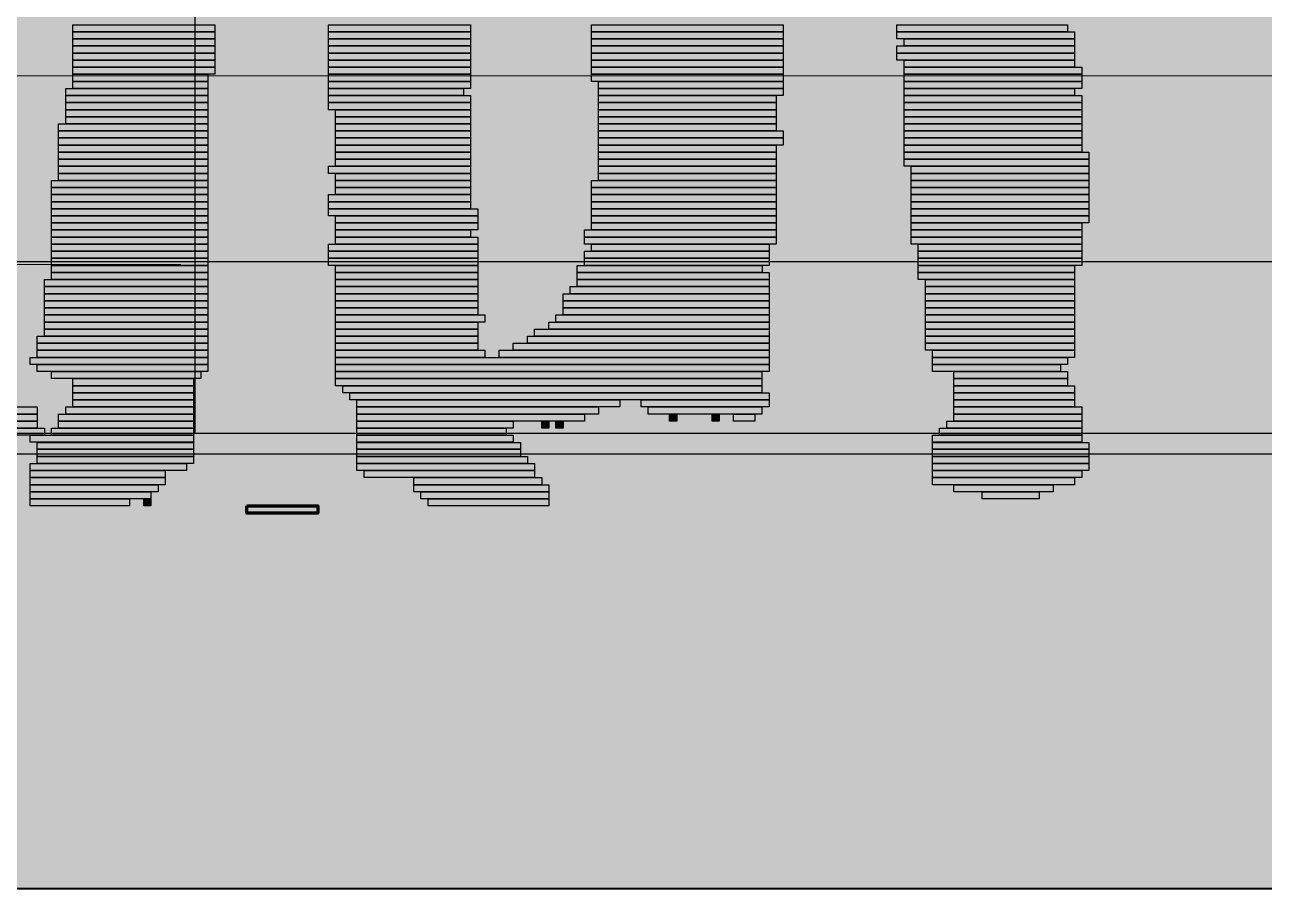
# Model space of a CAD drawing. Header units: millimetres. Extents: x 2976 to 41668, y 1850 to 28527.
# Drawn here: x 21355 to 22453, y 8211 to 8977 of the extents above; entities that cross this region are included whole.
import ezdxf

# ---------------------------------------------------------------- set-up
doc = ezdxf.new("R2010")
doc.units = ezdxf.units.MM
doc.header["$LTSCALE"] = 50
doc.linetypes.add('PDF_141-1_141-1_0-0_0-0', pattern=[282.2, 141.1, -141.1, 0, 0])
for name, color, linetype in [('00_Wand_Bestand', 7, 'Continuous'), ('01_Daemmung_neu', 9, 'Continuous'), ('02_Grundstuecksgrenze', 8, 'Continuous'), ('05_Linien_stark', 7, 'Continuous'), ('06_Linien_fein', 3, 'Continuous')]:
    doc.layers.add(name, color=color, linetype=linetype)

msp = doc.modelspace()

# ---------------------------------------------------------------- hatches: boundary and pattern name
at = {"layer": '00_Wand_Bestand'}
for points in [[(21397, 8976.9), (21522.9, 8976.9), (21522.9, 8970.6), (21397, 8970.6)], [(21397, 8970.6), (21522.9, 8970.6), (21522.9, 8964.3), (21397, 8964.3)], [(21623.7, 8976.9), (21749.5, 8976.9), (21749.5, 8970.6), (21623.7, 8970.6)], [(21623.7, 8970.6), (21749.5, 8970.6), (21749.5, 8964.3), (21623.7, 8964.3)], [(21856.6, 8976.9), (22026.5, 8976.9), (22026.5, 8970.6), (21856.6, 8970.6)], [(21856.6, 8970.6), (22026.5, 8970.6), (22026.5, 8964.3), (21856.6, 8964.3)], [(22127.2, 8976.9), (22278.3, 8976.9), (22278.3, 8970.6), (22127.2, 8970.6)], [(22127.2, 8970.6), (22284.6, 8970.6), (22284.6, 8964.3), (22127.2, 8964.3)], [(21397, 8964.3), (21522.9, 8964.3), (21522.9, 8958.1), (21397, 8958.1)], [(21623.7, 8964.3), (21749.5, 8964.3), (21749.5, 8958.1), (21623.7, 8958.1)], [(21856.6, 8964.3), (22026.5, 8964.3), (22026.5, 8958.1), (21856.6, 8958.1)], [(22133.5, 8964.3), (22284.6, 8964.3), (22284.6, 8958.1), (22133.5, 8958.1)], [(21397, 8958.1), (21522.9, 8958.1), (21522.9, 8951.8), (21397, 8951.8)], [(21397, 8951.8), (21522.9, 8951.8), (21522.9, 8945.5), (21397, 8945.5)], [(21623.7, 8958.1), (21749.5, 8958.1), (21749.5, 8951.8), (21623.7, 8951.8)], [(21623.7, 8951.8), (21749.5, 8951.8), (21749.5, 8945.5), (21623.7, 8945.5)], [(21856.6, 8958.1), (22026.5, 8958.1), (22026.5, 8951.8), (21856.6, 8951.8)], [(21856.6, 8951.8), (22026.5, 8951.8), (22026.5, 8945.5), (21856.6, 8945.5)], [(22127.2, 8958.1), (22284.6, 8958.1), (22284.6, 8951.8), (22127.2, 8951.8)], [(22127.2, 8951.8), (22284.6, 8951.8), (22284.6, 8945.5), (22127.2, 8945.5)], [(21397, 8945.5), (21522.9, 8945.5), (21522.9, 8939.3), (21397, 8939.3)], [(21397, 8939.3), (21522.9, 8939.3), (21522.9, 8933), (21397, 8933)], [(21623.7, 8945.5), (21749.5, 8945.5), (21749.5, 8939.3), (21623.7, 8939.3)], [(21623.7, 8939.3), (21749.5, 8939.3), (21749.5, 8933), (21623.7, 8933)], [(21856.6, 8945.5), (22026.5, 8945.5), (22026.5, 8939.3), (21856.6, 8939.3)], [(21856.6, 8939.3), (22026.5, 8939.3), (22026.5, 8933), (21856.6, 8933)], [(22133.5, 8945.5), (22284.6, 8945.5), (22284.6, 8939.3), (22133.5, 8939.3)], [(22133.5, 8939.3), (22290.9, 8939.3), (22290.9, 8933), (22133.5, 8933)], [(21397, 8933), (21516.6, 8933), (21516.6, 8926.7), (21397, 8926.7)], [(21397, 8926.7), (21516.6, 8926.7), (21516.6, 8920.4), (21397, 8920.4)], [(21623.7, 8933), (21749.5, 8933), (21749.5, 8926.7), (21623.7, 8926.7)], [(21623.7, 8926.7), (21749.5, 8926.7), (21749.5, 8920.4), (21623.7, 8920.4)], [(21856.6, 8933), (22026.5, 8933), (22026.5, 8926.7), (21856.6, 8926.7)], [(21862.8, 8926.7), (22026.5, 8926.7), (22026.5, 8920.4), (21862.8, 8920.4)], [(22133.5, 8933), (22290.9, 8933), (22290.9, 8926.7), (22133.5, 8926.7)], [(22133.5, 8926.7), (22290.9, 8926.7), (22290.9, 8920.4), (22133.5, 8920.4)], [(21390.8, 8920.4), (21516.6, 8920.4), (21516.6, 8914.2), (21390.8, 8914.2)], [(21623.7, 8920.4), (21743.2, 8920.4), (21743.2, 8914.2), (21623.7, 8914.2)], [(21862.8, 8920.4), (22026.5, 8920.4), (22026.5, 8914.2), (21862.8, 8914.2)], [(22133.5, 8920.4), (22284.6, 8920.4), (22284.6, 8914.2), (22133.5, 8914.2)], [(21390.8, 8914.2), (21516.6, 8914.2), (21516.6, 8907.9), (21390.8, 8907.9)], [(21390.8, 8907.9), (21516.6, 8907.9), (21516.6, 8901.6), (21390.8, 8901.6)], [(21623.7, 8914.2), (21749.5, 8914.2), (21749.5, 8907.9), (21623.7, 8907.9)], [(21623.7, 8907.9), (21749.5, 8907.9), (21749.5, 8901.6), (21623.7, 8901.6)], [(21862.8, 8914.2), (22020.2, 8914.2), (22020.2, 8907.9), (21862.8, 8907.9)], [(21862.8, 8907.9), (22020.2, 8907.9), (22020.2, 8901.6), (21862.8, 8901.6)], [(22133.5, 8914.2), (22290.9, 8914.2), (22290.9, 8907.9), (22133.5, 8907.9)], [(22133.5, 8907.9), (22290.9, 8907.9), (22290.9, 8901.6), (22133.5, 8901.6)], [(21390.8, 8901.6), (21516.6, 8901.6), (21516.6, 8895.4), (21390.8, 8895.4)], [(21390.8, 8895.4), (21516.6, 8895.4), (21516.6, 8889.1), (21390.8, 8889.1)], [(21629.9, 8901.6), (21749.5, 8901.6), (21749.5, 8895.4), (21629.9, 8895.4)], [(21629.9, 8895.4), (21749.5, 8895.4), (21749.5, 8889.1), (21629.9, 8889.1)], [(21862.8, 8901.6), (22020.2, 8901.6), (22020.2, 8895.4), (21862.8, 8895.4)], [(21862.8, 8895.4), (22020.2, 8895.4), (22020.2, 8889.1), (21862.8, 8889.1)], [(22133.5, 8901.6), (22290.9, 8901.6), (22290.9, 8895.4), (22133.5, 8895.4)], [(22133.5, 8895.4), (22290.9, 8895.4), (22290.9, 8889.1), (22133.5, 8889.1)], [(21384.4, 8889.1), (21516.6, 8889.1), (21516.6, 8882.8), (21384.4, 8882.8)], [(21384.4, 8882.8), (21516.6, 8882.8), (21516.6, 8876.6), (21384.4, 8876.6)], [(21629.9, 8889.1), (21749.5, 8889.1), (21749.5, 8882.8), (21629.9, 8882.8)], [(21629.9, 8882.8), (21749.5, 8882.8), (21749.5, 8876.6), (21629.9, 8876.6)], [(21862.8, 8889.1), (22020.2, 8889.1), (22020.2, 8882.8), (21862.8, 8882.8)], [(21862.8, 8882.8), (22026.5, 8882.8), (22026.5, 8876.6), (21862.8, 8876.6)], [(22133.5, 8889.1), (22290.9, 8889.1), (22290.9, 8882.8), (22133.5, 8882.8)], [(22133.5, 8882.8), (22290.9, 8882.8), (22290.9, 8876.6), (22133.5, 8876.6)], [(21384.4, 8876.6), (21516.6, 8876.6), (21516.6, 8870.3), (21384.4, 8870.3)], [(21629.9, 8876.6), (21749.5, 8876.6), (21749.5, 8870.3), (21629.9, 8870.3)], [(21862.8, 8876.6), (22026.5, 8876.6), (22026.5, 8870.3), (21862.8, 8870.3)], [(22133.5, 8876.6), (22290.9, 8876.6), (22290.9, 8870.3), (22133.5, 8870.3)], [(21384.4, 8870.3), (21516.6, 8870.3), (21516.6, 8864), (21384.4, 8864)], [(21384.4, 8864), (21516.6, 8864), (21516.6, 8857.8), (21384.4, 8857.8)], [(21629.9, 8870.3), (21749.5, 8870.3), (21749.5, 8864), (21629.9, 8864)], [(21629.9, 8864), (21749.5, 8864), (21749.5, 8857.8), (21629.9, 8857.8)], [(21862.8, 8870.3), (22020.2, 8870.3), (22020.2, 8864), (21862.8, 8864)], [(21862.8, 8864), (22020.2, 8864), (22020.2, 8857.8), (21862.8, 8857.8)], [(22133.5, 8870.3), (22290.9, 8870.3), (22290.9, 8864), (22133.5, 8864)], [(22133.5, 8864), (22297.2, 8864), (22297.2, 8857.8), (22133.5, 8857.8)], [(21384.4, 8857.8), (21516.6, 8857.8), (21516.6, 8851.5), (21384.4, 8851.5)], [(21384.4, 8851.5), (21516.6, 8851.5), (21516.6, 8845.2), (21384.4, 8845.2)], [(21623.7, 8851.5), (21749.5, 8851.5), (21749.5, 8845.2), (21623.7, 8845.2)], [(21629.9, 8857.8), (21749.5, 8857.8), (21749.5, 8851.5), (21629.9, 8851.5)], [(21862.8, 8857.8), (22020.2, 8857.8), (22020.2, 8851.5), (21862.8, 8851.5)], [(21862.8, 8851.5), (22020.2, 8851.5), (22020.2, 8845.2), (21862.8, 8845.2)], [(22133.5, 8857.8), (22297.2, 8857.8), (22297.2, 8851.5), (22133.5, 8851.5)], [(22139.8, 8851.5), (22297.2, 8851.5), (22297.2, 8845.2), (22139.8, 8845.2)], [(21378.2, 8838.9), (21516.6, 8838.9), (21516.6, 8832.7), (21378.2, 8832.7)], [(21384.4, 8845.2), (21516.6, 8845.2), (21516.6, 8839), (21384.4, 8839)], [(21629.9, 8845.2), (21749.5, 8845.2), (21749.5, 8839), (21629.9, 8839)], [(21629.9, 8838.9), (21749.5, 8838.9), (21749.5, 8832.7), (21629.9, 8832.7)], [(21856.6, 8838.9), (22020.2, 8838.9), (22020.2, 8832.7), (21856.6, 8832.7)], [(21862.8, 8845.2), (22020.2, 8845.2), (22020.2, 8839), (21862.8, 8839)], [(22139.8, 8845.2), (22297.2, 8845.2), (22297.2, 8839), (22139.8, 8839)], [(22139.8, 8838.9), (22297.2, 8838.9), (22297.2, 8832.7), (22139.8, 8832.7)], [(21378.2, 8832.7), (21516.6, 8832.7), (21516.6, 8826.4), (21378.2, 8826.4)], [(21629.9, 8832.7), (21749.5, 8832.7), (21749.5, 8826.4), (21629.9, 8826.4)], [(21856.6, 8832.7), (22020.2, 8832.7), (22020.2, 8826.4), (21856.6, 8826.4)], [(22139.8, 8832.7), (22297.2, 8832.7), (22297.2, 8826.4), (22139.8, 8826.4)], [(21378.2, 8826.4), (21516.6, 8826.4), (21516.6, 8820.1), (21378.2, 8820.1)], [(21378.2, 8820.1), (21516.6, 8820.1), (21516.6, 8813.9), (21378.2, 8813.9)], [(21623.7, 8826.4), (21749.5, 8826.4), (21749.5, 8820.1), (21623.7, 8820.1)], [(21623.7, 8820.1), (21749.5, 8820.1), (21749.5, 8813.9), (21623.7, 8813.9)], [(21856.6, 8826.4), (22020.2, 8826.4), (22020.2, 8820.1), (21856.6, 8820.1)], [(21856.6, 8820.1), (22020.2, 8820.1), (22020.2, 8813.9), (21856.6, 8813.9)], [(22139.8, 8826.4), (22297.2, 8826.4), (22297.2, 8820.1), (22139.8, 8820.1)], [(22139.8, 8820.1), (22297.2, 8820.1), (22297.2, 8813.9), (22139.8, 8813.9)], [(21378.2, 8813.9), (21516.6, 8813.9), (21516.6, 8807.6), (21378.2, 8807.6)], [(21378.2, 8807.6), (21516.6, 8807.6), (21516.6, 8801.3), (21378.2, 8801.3)], [(21623.7, 8813.9), (21755.9, 8813.9), (21755.9, 8807.6), (21623.7, 8807.6)], [(21629.9, 8807.6), (21755.8, 8807.6), (21755.8, 8801.3), (21629.9, 8801.3)], [(21856.6, 8813.9), (22020.2, 8813.9), (22020.2, 8807.6), (21856.6, 8807.6)], [(21856.6, 8807.6), (22020.2, 8807.6), (22020.2, 8801.3), (21856.6, 8801.3)], [(22139.8, 8813.9), (22297.2, 8813.9), (22297.2, 8807.6), (22139.8, 8807.6)], [(22139.8, 8807.6), (22297.2, 8807.6), (22297.2, 8801.3), (22139.8, 8801.3)], [(21378.2, 8801.4), (21516.6, 8801.4), (21516.6, 8795.1), (21378.2, 8795.1)], [(21378.2, 8795.1), (21516.6, 8795.1), (21516.6, 8788.8), (21378.2, 8788.8)], [(21629.9, 8801.4), (21755.8, 8801.4), (21755.8, 8795.1), (21629.9, 8795.1)], [(21629.9, 8795.1), (21749.5, 8795.1), (21749.5, 8788.8), (21629.9, 8788.8)], [(21850.3, 8795.1), (22020.2, 8795.1), (22020.2, 8788.8), (21850.3, 8788.8)], [(21856.6, 8801.4), (22020.2, 8801.4), (22020.2, 8795.1), (21856.6, 8795.1)], [(22139.8, 8801.4), (22290.9, 8801.4), (22290.9, 8795.1), (22139.8, 8795.1)], [(22139.8, 8795.1), (22290.9, 8795.1), (22290.9, 8788.8), (22139.8, 8788.8)], [(21378.2, 8788.8), (21516.6, 8788.8), (21516.6, 8782.5), (21378.2, 8782.5)], [(21629.9, 8788.8), (21755.8, 8788.8), (21755.8, 8782.5), (21629.9, 8782.5)], [(21850.3, 8788.8), (22020.2, 8788.8), (22020.2, 8782.5), (21850.3, 8782.5)], [(22139.8, 8788.8), (22290.9, 8788.8), (22290.9, 8782.5), (22139.8, 8782.5)], [(21378.2, 8782.5), (21516.6, 8782.5), (21516.6, 8776.2), (21378.2, 8776.2)], [(21378.2, 8776.2), (21516.6, 8776.2), (21516.6, 8770), (21378.2, 8770)], [(21623.7, 8782.5), (21755.9, 8782.5), (21755.9, 8776.2), (21623.7, 8776.2)], [(21623.7, 8776.2), (21755.9, 8776.2), (21755.9, 8770), (21623.7, 8770)], [(21850.3, 8776.2), (22013.9, 8776.2), (22013.9, 8770), (21850.3, 8770)], [(21856.6, 8782.5), (22013.9, 8782.5), (22013.9, 8776.2), (21856.6, 8776.2)], [(22146.1, 8782.5), (22290.9, 8782.5), (22290.9, 8776.2), (22146.1, 8776.2)], [(22146.1, 8776.2), (22290.9, 8776.2), (22290.9, 8770), (22146.1, 8770)], [(21378.2, 8770), (21516.6, 8770), (21516.6, 8763.7), (21378.2, 8763.7)], [(21378.2, 8763.7), (21516.6, 8763.7), (21516.6, 8757.4), (21378.2, 8757.4)], [(21623.7, 8770), (21755.9, 8770), (21755.9, 8763.7), (21623.7, 8763.7)], [(21629.9, 8763.7), (21755.8, 8763.7), (21755.8, 8757.4), (21629.9, 8757.4)], [(21844, 8763.7), (22007.7, 8763.7), (22007.7, 8757.4), (21844, 8757.4)], [(21850.3, 8770), (22013.9, 8770), (22013.9, 8763.7), (21850.3, 8763.7)], [(22146.1, 8770), (22290.9, 8770), (22290.9, 8763.7), (22146.1, 8763.7)], [(22146.1, 8763.7), (22284.6, 8763.7), (22284.6, 8757.4), (22146.1, 8757.4)], [(21371.9, 8751.2), (21516.6, 8751.2), (21516.6, 8744.9), (21371.9, 8744.9)], [(21378.2, 8757.4), (21516.6, 8757.4), (21516.6, 8751.2), (21378.2, 8751.2)], [(21629.9, 8757.4), (21755.8, 8757.4), (21755.8, 8751.2), (21629.9, 8751.2)], [(21629.9, 8751.2), (21755.8, 8751.2), (21755.8, 8744.9), (21629.9, 8744.9)], [(21844, 8757.4), (22013.9, 8757.4), (22013.9, 8751.2), (21844, 8751.2)], [(21844, 8751.2), (22013.9, 8751.2), (22013.9, 8744.9), (21844, 8744.9)], [(22146.1, 8757.4), (22284.6, 8757.4), (22284.6, 8751.2), (22146.1, 8751.2)], [(22152.4, 8751.2), (22284.6, 8751.2), (22284.6, 8744.9), (22152.4, 8744.9)], [(21371.9, 8744.9), (21516.6, 8744.9), (21516.6, 8738.6), (21371.9, 8738.6)], [(21629.9, 8744.9), (21755.8, 8744.9), (21755.8, 8738.6), (21629.9, 8738.6)], [(21837.7, 8744.9), (22013.9, 8744.9), (22013.9, 8738.6), (21837.7, 8738.6)], [(22152.4, 8744.9), (22284.6, 8744.9), (22284.6, 8738.6), (22152.4, 8738.6)], [(21371.9, 8738.6), (21516.6, 8738.6), (21516.6, 8732.3), (21371.9, 8732.3)], [(21371.9, 8732.4), (21516.6, 8732.4), (21516.6, 8726.1), (21371.9, 8726.1)], [(21629.9, 8738.6), (21755.8, 8738.6), (21755.8, 8732.3), (21629.9, 8732.3)], [(21629.9, 8732.4), (21755.8, 8732.4), (21755.8, 8726.1), (21629.9, 8726.1)], [(21831.4, 8738.6), (22013.9, 8738.6), (22013.9, 8732.3), (21831.4, 8732.3)], [(21831.4, 8732.4), (22013.9, 8732.4), (22013.9, 8726.1), (21831.4, 8726.1)], [(22152.4, 8738.6), (22284.6, 8738.6), (22284.6, 8732.3), (22152.4, 8732.3)], [(22152.4, 8732.4), (22284.6, 8732.4), (22284.6, 8726.1), (22152.4, 8726.1)], [(21371.9, 8726.1), (21516.6, 8726.1), (21516.6, 8719.8), (21371.9, 8719.8)], [(21371.9, 8719.8), (21516.6, 8719.8), (21516.6, 8713.5), (21371.9, 8713.5)], [(21629.9, 8726.1), (21755.8, 8726.1), (21755.8, 8719.8), (21629.9, 8719.8)], [(21629.9, 8719.8), (21762.1, 8719.8), (21762.1, 8713.5), (21629.9, 8713.5)], [(21825.1, 8719.8), (22013.9, 8719.8), (22013.9, 8713.5), (21825.1, 8713.5)], [(21831.4, 8726.1), (22013.9, 8726.1), (22013.9, 8719.8), (21831.4, 8719.8)], [(22152.4, 8726.1), (22284.6, 8726.1), (22284.6, 8719.8), (22152.4, 8719.8)], [(22152.4, 8719.8), (22284.6, 8719.8), (22284.6, 8713.5), (22152.4, 8713.5)], [(21371.9, 8713.5), (21516.6, 8713.5), (21516.6, 8707.3), (21371.9, 8707.3)], [(21371.9, 8707.3), (21516.6, 8707.3), (21516.6, 8701), (21371.9, 8701)], [(21629.9, 8713.5), (21755.8, 8713.5), (21755.8, 8707.3), (21629.9, 8707.3)], [(21629.9, 8707.3), (21755.8, 8707.3), (21755.8, 8701), (21629.9, 8701)], [(21806.2, 8707.3), (22013.9, 8707.3), (22013.9, 8701), (21806.2, 8701)], [(21818.8, 8713.5), (22013.9, 8713.5), (22013.9, 8707.3), (21818.8, 8707.3)], [(22152.4, 8713.5), (22284.6, 8713.5), (22284.6, 8707.3), (22152.4, 8707.3)], [(22152.4, 8707.3), (22284.6, 8707.3), (22284.6, 8701), (22152.4, 8701)], [(21365.6, 8701), (21516.6, 8701), (21516.6, 8694.7), (21365.6, 8694.7)], [(21629.9, 8701), (21755.8, 8701), (21755.8, 8694.7), (21629.9, 8694.7)], [(21799.9, 8701), (22013.9, 8701), (22013.9, 8694.7), (21799.9, 8694.7)], [(22152.4, 8701), (22284.6, 8701), (22284.6, 8694.7), (22152.4, 8694.7)], [(21365.6, 8694.7), (21516.6, 8694.7), (21516.6, 8688.5), (21365.6, 8688.5)], [(21365.6, 8688.5), (21516.6, 8688.5), (21516.6, 8682.2), (21365.6, 8682.2)], [(21629.9, 8694.7), (21755.8, 8694.7), (21755.8, 8688.5), (21629.9, 8688.5)], [(21629.9, 8688.5), (21762.1, 8688.5), (21762.1, 8682.2), (21629.9, 8682.2)], [(21774.7, 8688.5), (22013.9, 8688.5), (22013.9, 8682.2), (21774.7, 8682.2)], [(21787.3, 8694.7), (22013.9, 8694.7), (22013.9, 8688.5), (21787.3, 8688.5)], [(22152.4, 8694.7), (22284.6, 8694.7), (22284.6, 8688.5), (22152.4, 8688.5)], [(22158.7, 8688.5), (22284.6, 8688.5), (22284.6, 8682.2), (22158.7, 8682.2)], [(21359.2, 8682.2), (21516.6, 8682.2), (21516.6, 8675.9), (21359.2, 8675.9)], [(21365.6, 8675.9), (21516.6, 8675.9), (21516.6, 8669.7), (21365.6, 8669.7)], [(21629.9, 8682.2), (22013.9, 8682.2), (22013.9, 8675.9), (21629.9, 8675.9)], [(21629.9, 8675.9), (22013.9, 8675.9), (22013.9, 8669.7), (21629.9, 8669.7)], [(22158.7, 8682.2), (22278.3, 8682.2), (22278.3, 8675.9), (22158.7, 8675.9)], [(22158.7, 8675.9), (22272, 8675.9), (22272, 8669.7), (22158.7, 8669.7)], [(21378.2, 8669.7), (21510.4, 8669.7), (21510.4, 8663.4), (21378.2, 8663.4)], [(21397, 8663.4), (21504.1, 8663.4), (21504.1, 8657.1), (21397, 8657.1)], [(21629.9, 8669.7), (22007.6, 8669.7), (22007.6, 8663.4), (21629.9, 8663.4)], [(21629.9, 8663.4), (22007.6, 8663.4), (22007.6, 8657.1), (21629.9, 8657.1)], [(22177.6, 8669.7), (22278.3, 8669.7), (22278.3, 8663.4), (22177.6, 8663.4)], [(22177.6, 8663.4), (22278.3, 8663.4), (22278.3, 8657.1), (22177.6, 8657.1)], [(21397, 8657.1), (21504.1, 8657.1), (21504.1, 8650.9), (21397, 8650.9)], [(21636.2, 8657.1), (22007.6, 8657.1), (22007.6, 8650.9), (21636.2, 8650.9)], [(22177.6, 8657.1), (22284.6, 8657.1), (22284.6, 8650.9), (22177.6, 8650.9)], [(21397, 8650.8), (21504.1, 8650.8), (21504.1, 8644.6), (21397, 8644.6)], [(21397, 8644.6), (21504.1, 8644.6), (21504.1, 8638.3), (21397, 8638.3)], [(21642.5, 8650.8), (22013.9, 8650.8), (22013.9, 8644.6), (21642.5, 8644.6)], [(21648.8, 8644.6), (21881.7, 8644.6), (21881.7, 8638.3), (21648.8, 8638.3)], [(21900.6, 8644.6), (22013.9, 8644.6), (22013.9, 8638.3), (21900.6, 8638.3)], [(22177.6, 8650.8), (22284.6, 8650.8), (22284.6, 8644.6), (22177.6, 8644.6)], [(22177.6, 8644.6), (22284.6, 8644.6), (22284.6, 8638.3), (22177.6, 8638.3)], [(21138.9, 8638.3), (21365.6, 8638.3), (21365.6, 8632), (21138.9, 8632)], [(21145.3, 8632), (21365.5, 8632), (21365.5, 8625.8), (21145.3, 8625.8)], [(21384.4, 8632), (21504.1, 8632), (21504.1, 8625.8), (21384.4, 8625.8)], [(21390.8, 8638.3), (21504.1, 8638.3), (21504.1, 8632), (21390.8, 8632)], [(21648.8, 8638.3), (21862.8, 8638.3), (21862.8, 8632), (21648.8, 8632)], [(21648.8, 8632), (21850.3, 8632), (21850.3, 8625.8), (21648.8, 8625.8)], [(21906.9, 8638.3), (22007.6, 8638.3), (22007.6, 8632), (21906.9, 8632)], [(21925.8, 8632), (21932.1, 8632), (21932.1, 8625.8), (21925.8, 8625.8)], [(21963.6, 8632), (21969.8, 8632), (21969.8, 8625.8), (21963.6, 8625.8)], [(21982.5, 8632), (22001.4, 8632), (22001.4, 8625.8), (21982.5, 8625.8)], [(22177.6, 8638.3), (22290.9, 8638.3), (22290.9, 8632), (22177.6, 8632)], [(22177.6, 8632), (22290.9, 8632), (22290.9, 8625.8), (22177.6, 8625.8)], [(21214.5, 8625.8), (21365.6, 8625.8), (21365.6, 8619.5), (21214.5, 8619.5)], [(21220.8, 8619.5), (21371.9, 8619.5), (21371.9, 8613.2), (21220.8, 8613.2)], [(21378.2, 8619.5), (21504.1, 8619.5), (21504.1, 8613.2), (21378.2, 8613.2)], [(21384.4, 8625.8), (21504.1, 8625.8), (21504.1, 8619.5), (21384.4, 8619.5)], [(21648.8, 8625.8), (21787.3, 8625.8), (21787.3, 8619.5), (21648.8, 8619.5)], [(21648.8, 8619.5), (21781, 8619.5), (21781, 8613.2), (21648.8, 8613.2)], [(21812.5, 8625.8), (21818.8, 8625.8), (21818.8, 8619.5), (21812.5, 8619.5)], [(21825.1, 8625.8), (21831.4, 8625.8), (21831.4, 8619.5), (21825.1, 8619.5)], [(22165, 8619.5), (22290.9, 8619.5), (22290.9, 8613.2), (22165, 8613.2)], [(22171.3, 8625.8), (22290.9, 8625.8), (22290.9, 8619.5), (22171.3, 8619.5)], [(21359.2, 8613.2), (21504, 8613.2), (21504, 8607), (21359.2, 8607)], [(21648.8, 8613.2), (21787.3, 8613.2), (21787.3, 8607), (21648.8, 8607)], [(22158.7, 8613.2), (22290.9, 8613.2), (22290.9, 8607), (22158.7, 8607)], [(21365.6, 8606.9), (21504.1, 8606.9), (21504.1, 8600.7), (21365.6, 8600.7)], [(21365.6, 8600.7), (21504.1, 8600.7), (21504.1, 8594.4), (21365.6, 8594.4)], [(21648.8, 8606.9), (21793.6, 8606.9), (21793.6, 8600.7), (21648.8, 8600.7)], [(21648.8, 8600.7), (21793.6, 8600.7), (21793.6, 8594.4), (21648.8, 8594.4)], [(22158.7, 8606.9), (22297.2, 8606.9), (22297.2, 8600.7), (22158.7, 8600.7)], [(22158.7, 8600.7), (22297.2, 8600.7), (22297.2, 8594.4), (22158.7, 8594.4)], [(21359.2, 8588.1), (21497.7, 8588.1), (21497.7, 8581.9), (21359.2, 8581.9)], [(21365.6, 8594.4), (21504.1, 8594.4), (21504.1, 8588.1), (21365.6, 8588.1)], [(21648.8, 8594.4), (21799.9, 8594.4), (21799.9, 8588.1), (21648.8, 8588.1)], [(21648.8, 8588.1), (21806.2, 8588.1), (21806.2, 8581.9), (21648.8, 8581.9)], [(22158.7, 8594.4), (22297.2, 8594.4), (22297.2, 8588.1), (22158.7, 8588.1)], [(22158.7, 8588.1), (22297.2, 8588.1), (22297.2, 8581.9), (22158.7, 8581.9)], [(21359.2, 8581.9), (21478.8, 8581.9), (21478.8, 8575.6), (21359.2, 8575.6)], [(21359.2, 8575.6), (21478.8, 8575.6), (21478.8, 8569.3), (21359.2, 8569.3)], [(21655.1, 8581.9), (21806.2, 8581.9), (21806.2, 8575.6), (21655.1, 8575.6)], [(21699.2, 8575.6), (21812.5, 8575.6), (21812.5, 8569.3), (21699.2, 8569.3)], [(22158.7, 8581.9), (22290.9, 8581.9), (22290.9, 8575.6), (22158.7, 8575.6)], [(22158.7, 8575.6), (22284.6, 8575.6), (22284.6, 8569.3), (22158.7, 8569.3)], [(21359.2, 8569.3), (21472.6, 8569.3), (21472.6, 8563.1), (21359.2, 8563.1)], [(21699.2, 8569.3), (21818.8, 8569.3), (21818.8, 8563.1), (21699.2, 8563.1)], [(22177.6, 8569.3), (22265.7, 8569.3), (22265.7, 8563.1), (22177.6, 8563.1)], [(21359.2, 8563), (21466.3, 8563), (21466.3, 8556.8), (21359.2, 8556.8)], [(21359.2, 8556.8), (21447.4, 8556.8), (21447.4, 8550.5), (21359.2, 8550.5)], [(21460, 8556.8), (21466.3, 8556.8), (21466.3, 8550.5), (21460, 8550.5)], [(21705.5, 8563), (21818.8, 8563), (21818.8, 8556.8), (21705.5, 8556.8)], [(21711.8, 8556.8), (21818.8, 8556.8), (21818.8, 8550.5), (21711.8, 8550.5)], [(22202.8, 8563), (22253.1, 8563), (22253.1, 8556.8), (22202.8, 8556.8)]]:
    msp.add_hatch(color=7, dxfattribs=at).paths.add_polyline_path(points)
at = {"layer": '01_Daemmung_neu'}
msp.add_hatch(color=7, dxfattribs=at).paths.add_polyline_path([(11052, 17953.8), (24528.5, 17953.8), (24528.5, 8596.3), (11052, 8596.3)])
at = {"layer": '02_Grundstuecksgrenze', "transparency": 33554477}
msp.add_hatch(color=7, dxfattribs=at).paths.add_polyline_path([(11053.2, 8767.2), (24522.5, 8767.2), (24522.5, 8211.6), (11053.2, 8211.6)])
at = {"layer": '02_Grundstuecksgrenze'}
msp.add_hatch(color=7, dxfattribs=at).paths.add_polyline_path([(18046.7, 8615), (33720.4, 8615), (33720.4, 8210.9), (18046.7, 8210.9)])

# ---------------------------------------------------------------- linework, layer by layer
at = {"layer": '00_Wand_Bestand'}
for points in [[(21397, 8976.9), (21522.9, 8976.9), (21522.9, 8970.6), (21397, 8970.6)], [(21397, 8970.6), (21522.9, 8970.6), (21522.9, 8964.3), (21397, 8964.3)], [(21623.7, 8976.9), (21749.5, 8976.9), (21749.5, 8970.6), (21623.7, 8970.6)], [(21623.7, 8970.6), (21749.5, 8970.6), (21749.5, 8964.3), (21623.7, 8964.3)], [(21856.6, 8976.9), (22026.5, 8976.9), (22026.5, 8970.6), (21856.6, 8970.6)], [(21856.6, 8970.6), (22026.5, 8970.6), (22026.5, 8964.3), (21856.6, 8964.3)], [(22127.2, 8976.9), (22278.3, 8976.9), (22278.3, 8970.6), (22127.2, 8970.6)], [(22127.2, 8970.6), (22284.6, 8970.6), (22284.6, 8964.3), (22127.2, 8964.3)], [(21397, 8964.3), (21522.9, 8964.3), (21522.9, 8958.1), (21397, 8958.1)], [(21623.7, 8964.3), (21749.5, 8964.3), (21749.5, 8958.1), (21623.7, 8958.1)], [(21856.6, 8964.3), (22026.5, 8964.3), (22026.5, 8958.1), (21856.6, 8958.1)], [(22133.5, 8964.3), (22284.6, 8964.3), (22284.6, 8958.1), (22133.5, 8958.1)], [(21397, 8958.1), (21522.9, 8958.1), (21522.9, 8951.8), (21397, 8951.8)], [(21397, 8951.8), (21522.9, 8951.8), (21522.9, 8945.5), (21397, 8945.5)], [(21623.7, 8958.1), (21749.5, 8958.1), (21749.5, 8951.8), (21623.7, 8951.8)], [(21623.7, 8951.8), (21749.5, 8951.8), (21749.5, 8945.5), (21623.7, 8945.5)], [(21856.6, 8958.1), (22026.5, 8958.1), (22026.5, 8951.8), (21856.6, 8951.8)], [(21856.6, 8951.8), (22026.5, 8951.8), (22026.5, 8945.5), (21856.6, 8945.5)], [(22127.2, 8958.1), (22284.6, 8958.1), (22284.6, 8951.8), (22127.2, 8951.8)], [(22127.2, 8951.8), (22284.6, 8951.8), (22284.6, 8945.5), (22127.2, 8945.5)], [(21397, 8945.5), (21522.9, 8945.5), (21522.9, 8939.3), (21397, 8939.3)], [(21397, 8939.3), (21522.9, 8939.3), (21522.9, 8933), (21397, 8933)], [(21623.7, 8945.5), (21749.5, 8945.5), (21749.5, 8939.3), (21623.7, 8939.3)], [(21623.7, 8939.3), (21749.5, 8939.3), (21749.5, 8933), (21623.7, 8933)], [(21856.6, 8945.5), (22026.5, 8945.5), (22026.5, 8939.3), (21856.6, 8939.3)], [(21856.6, 8939.3), (22026.5, 8939.3), (22026.5, 8933), (21856.6, 8933)], [(22133.5, 8945.5), (22284.6, 8945.5), (22284.6, 8939.3), (22133.5, 8939.3)], [(22133.5, 8939.3), (22290.9, 8939.3), (22290.9, 8933), (22133.5, 8933)], [(21397, 8933), (21516.6, 8933), (21516.6, 8926.7), (21397, 8926.7)], [(21397, 8926.7), (21516.6, 8926.7), (21516.6, 8920.4), (21397, 8920.4)], [(21623.7, 8933), (21749.5, 8933), (21749.5, 8926.7), (21623.7, 8926.7)], [(21623.7, 8926.7), (21749.5, 8926.7), (21749.5, 8920.4), (21623.7, 8920.4)], [(21856.6, 8933), (22026.5, 8933), (22026.5, 8926.7), (21856.6, 8926.7)], [(21862.8, 8926.7), (22026.5, 8926.7), (22026.5, 8920.4), (21862.8, 8920.4)], [(22133.5, 8933), (22290.9, 8933), (22290.9, 8926.7), (22133.5, 8926.7)], [(22133.5, 8926.7), (22290.9, 8926.7), (22290.9, 8920.4), (22133.5, 8920.4)], [(21390.8, 8920.4), (21516.6, 8920.4), (21516.6, 8914.2), (21390.8, 8914.2)], [(21623.7, 8920.4), (21743.2, 8920.4), (21743.2, 8914.2), (21623.7, 8914.2)], [(21862.8, 8920.4), (22026.5, 8920.4), (22026.5, 8914.2), (21862.8, 8914.2)], [(22133.5, 8920.4), (22284.6, 8920.4), (22284.6, 8914.2), (22133.5, 8914.2)], [(21390.8, 8914.2), (21516.6, 8914.2), (21516.6, 8907.9), (21390.8, 8907.9)], [(21390.8, 8907.9), (21516.6, 8907.9), (21516.6, 8901.6), (21390.8, 8901.6)], [(21623.7, 8914.2), (21749.5, 8914.2), (21749.5, 8907.9), (21623.7, 8907.9)], [(21623.7, 8907.9), (21749.5, 8907.9), (21749.5, 8901.6), (21623.7, 8901.6)], [(21862.8, 8914.2), (22020.2, 8914.2), (22020.2, 8907.9), (21862.8, 8907.9)], [(21862.8, 8907.9), (22020.2, 8907.9), (22020.2, 8901.6), (21862.8, 8901.6)], [(22133.5, 8914.2), (22290.9, 8914.2), (22290.9, 8907.9), (22133.5, 8907.9)], [(22133.5, 8907.9), (22290.9, 8907.9), (22290.9, 8901.6), (22133.5, 8901.6)], [(21390.8, 8901.6), (21516.6, 8901.6), (21516.6, 8895.4), (21390.8, 8895.4)], [(21390.8, 8895.4), (21516.6, 8895.4), (21516.6, 8889.1), (21390.8, 8889.1)], [(21629.9, 8901.6), (21749.5, 8901.6), (21749.5, 8895.4), (21629.9, 8895.4)], [(21629.9, 8895.4), (21749.5, 8895.4), (21749.5, 8889.1), (21629.9, 8889.1)], [(21862.8, 8901.6), (22020.2, 8901.6), (22020.2, 8895.4), (21862.8, 8895.4)], [(21862.8, 8895.4), (22020.2, 8895.4), (22020.2, 8889.1), (21862.8, 8889.1)], [(22133.5, 8901.6), (22290.9, 8901.6), (22290.9, 8895.4), (22133.5, 8895.4)], [(22133.5, 8895.4), (22290.9, 8895.4), (22290.9, 8889.1), (22133.5, 8889.1)], [(21384.4, 8889.1), (21516.6, 8889.1), (21516.6, 8882.8), (21384.4, 8882.8)], [(21384.4, 8882.8), (21516.6, 8882.8), (21516.6, 8876.6), (21384.4, 8876.6)], [(21629.9, 8889.1), (21749.5, 8889.1), (21749.5, 8882.8), (21629.9, 8882.8)], [(21629.9, 8882.8), (21749.5, 8882.8), (21749.5, 8876.6), (21629.9, 8876.6)], [(21862.8, 8889.1), (22020.2, 8889.1), (22020.2, 8882.8), (21862.8, 8882.8)], [(21862.8, 8882.8), (22026.5, 8882.8), (22026.5, 8876.6), (21862.8, 8876.6)], [(22133.5, 8889.1), (22290.9, 8889.1), (22290.9, 8882.8), (22133.5, 8882.8)], [(22133.5, 8882.8), (22290.9, 8882.8), (22290.9, 8876.6), (22133.5, 8876.6)], [(21384.4, 8876.6), (21516.6, 8876.6), (21516.6, 8870.3), (21384.4, 8870.3)], [(21629.9, 8876.6), (21749.5, 8876.6), (21749.5, 8870.3), (21629.9, 8870.3)], [(21862.8, 8876.6), (22026.5, 8876.6), (22026.5, 8870.3), (21862.8, 8870.3)], [(22133.5, 8876.6), (22290.9, 8876.6), (22290.9, 8870.3), (22133.5, 8870.3)], [(21384.4, 8870.3), (21516.6, 8870.3), (21516.6, 8864), (21384.4, 8864)], [(21384.4, 8864), (21516.6, 8864), (21516.6, 8857.8), (21384.4, 8857.8)], [(21629.9, 8870.3), (21749.5, 8870.3), (21749.5, 8864), (21629.9, 8864)], [(21629.9, 8864), (21749.5, 8864), (21749.5, 8857.8), (21629.9, 8857.8)], [(21862.8, 8870.3), (22020.2, 8870.3), (22020.2, 8864), (21862.8, 8864)], [(21862.8, 8864), (22020.2, 8864), (22020.2, 8857.8), (21862.8, 8857.8)], [(22133.5, 8870.3), (22290.9, 8870.3), (22290.9, 8864), (22133.5, 8864)], [(22133.5, 8864), (22297.2, 8864), (22297.2, 8857.8), (22133.5, 8857.8)], [(21384.4, 8857.8), (21516.6, 8857.8), (21516.6, 8851.5), (21384.4, 8851.5)], [(21384.4, 8851.5), (21516.6, 8851.5), (21516.6, 8845.2), (21384.4, 8845.2)], [(21623.7, 8851.5), (21749.5, 8851.5), (21749.5, 8845.2), (21623.7, 8845.2)], [(21629.9, 8857.8), (21749.5, 8857.8), (21749.5, 8851.5), (21629.9, 8851.5)], [(21862.8, 8857.8), (22020.2, 8857.8), (22020.2, 8851.5), (21862.8, 8851.5)], [(21862.8, 8851.5), (22020.2, 8851.5), (22020.2, 8845.2), (21862.8, 8845.2)], [(22133.5, 8857.8), (22297.2, 8857.8), (22297.2, 8851.5), (22133.5, 8851.5)], [(22139.8, 8851.5), (22297.2, 8851.5), (22297.2, 8845.2), (22139.8, 8845.2)], [(21378.2, 8838.9), (21516.6, 8838.9), (21516.6, 8832.7), (21378.2, 8832.7)], [(21384.4, 8845.2), (21516.6, 8845.2), (21516.6, 8839), (21384.4, 8839)], [(21629.9, 8845.2), (21749.5, 8845.2), (21749.5, 8839), (21629.9, 8839)], [(21629.9, 8838.9), (21749.5, 8838.9), (21749.5, 8832.7), (21629.9, 8832.7)], [(21856.6, 8838.9), (22020.2, 8838.9), (22020.2, 8832.7), (21856.6, 8832.7)], [(21862.8, 8845.2), (22020.2, 8845.2), (22020.2, 8839), (21862.8, 8839)], [(22139.8, 8845.2), (22297.2, 8845.2), (22297.2, 8839), (22139.8, 8839)], [(22139.8, 8838.9), (22297.2, 8838.9), (22297.2, 8832.7), (22139.8, 8832.7)], [(21378.2, 8832.7), (21516.6, 8832.7), (21516.6, 8826.4), (21378.2, 8826.4)], [(21629.9, 8832.7), (21749.5, 8832.7), (21749.5, 8826.4), (21629.9, 8826.4)], [(21856.6, 8832.7), (22020.2, 8832.7), (22020.2, 8826.4), (21856.6, 8826.4)], [(22139.8, 8832.7), (22297.2, 8832.7), (22297.2, 8826.4), (22139.8, 8826.4)], [(21378.2, 8826.4), (21516.6, 8826.4), (21516.6, 8820.1), (21378.2, 8820.1)], [(21378.2, 8820.1), (21516.6, 8820.1), (21516.6, 8813.9), (21378.2, 8813.9)], [(21623.7, 8826.4), (21749.5, 8826.4), (21749.5, 8820.1), (21623.7, 8820.1)], [(21623.7, 8820.1), (21749.5, 8820.1), (21749.5, 8813.9), (21623.7, 8813.9)], [(21856.6, 8826.4), (22020.2, 8826.4), (22020.2, 8820.1), (21856.6, 8820.1)], [(21856.6, 8820.1), (22020.2, 8820.1), (22020.2, 8813.9), (21856.6, 8813.9)], [(22139.8, 8826.4), (22297.2, 8826.4), (22297.2, 8820.1), (22139.8, 8820.1)], [(22139.8, 8820.1), (22297.2, 8820.1), (22297.2, 8813.9), (22139.8, 8813.9)], [(21378.2, 8813.9), (21516.6, 8813.9), (21516.6, 8807.6), (21378.2, 8807.6)], [(21378.2, 8807.6), (21516.6, 8807.6), (21516.6, 8801.3), (21378.2, 8801.3)], [(21623.7, 8813.9), (21755.9, 8813.9), (21755.9, 8807.6), (21623.7, 8807.6)], [(21629.9, 8807.6), (21755.8, 8807.6), (21755.8, 8801.3), (21629.9, 8801.3)], [(21856.6, 8813.9), (22020.2, 8813.9), (22020.2, 8807.6), (21856.6, 8807.6)], [(21856.6, 8807.6), (22020.2, 8807.6), (22020.2, 8801.3), (21856.6, 8801.3)], [(22139.8, 8813.9), (22297.2, 8813.9), (22297.2, 8807.6), (22139.8, 8807.6)], [(22139.8, 8807.6), (22297.2, 8807.6), (22297.2, 8801.3), (22139.8, 8801.3)], [(21378.2, 8801.4), (21516.6, 8801.4), (21516.6, 8795.1), (21378.2, 8795.1)], [(21378.2, 8795.1), (21516.6, 8795.1), (21516.6, 8788.8), (21378.2, 8788.8)], [(21629.9, 8801.4), (21755.8, 8801.4), (21755.8, 8795.1), (21629.9, 8795.1)], [(21629.9, 8795.1), (21749.5, 8795.1), (21749.5, 8788.8), (21629.9, 8788.8)], [(21850.3, 8795.1), (22020.2, 8795.1), (22020.2, 8788.8), (21850.3, 8788.8)], [(21856.6, 8801.4), (22020.2, 8801.4), (22020.2, 8795.1), (21856.6, 8795.1)], [(22139.8, 8801.4), (22290.9, 8801.4), (22290.9, 8795.1), (22139.8, 8795.1)], [(22139.8, 8795.1), (22290.9, 8795.1), (22290.9, 8788.8), (22139.8, 8788.8)], [(21378.2, 8788.8), (21516.6, 8788.8), (21516.6, 8782.5), (21378.2, 8782.5)], [(21629.9, 8788.8), (21755.8, 8788.8), (21755.8, 8782.5), (21629.9, 8782.5)], [(21850.3, 8788.8), (22020.2, 8788.8), (22020.2, 8782.5), (21850.3, 8782.5)], [(22139.8, 8788.8), (22290.9, 8788.8), (22290.9, 8782.5), (22139.8, 8782.5)], [(21378.2, 8782.5), (21516.6, 8782.5), (21516.6, 8776.2), (21378.2, 8776.2)], [(21378.2, 8776.2), (21516.6, 8776.2), (21516.6, 8770), (21378.2, 8770)], [(21623.7, 8782.5), (21755.9, 8782.5), (21755.9, 8776.2), (21623.7, 8776.2)], [(21623.7, 8776.2), (21755.9, 8776.2), (21755.9, 8770), (21623.7, 8770)], [(21850.3, 8776.2), (22013.9, 8776.2), (22013.9, 8770), (21850.3, 8770)], [(21856.6, 8782.5), (22013.9, 8782.5), (22013.9, 8776.2), (21856.6, 8776.2)], [(22146.1, 8782.5), (22290.9, 8782.5), (22290.9, 8776.2), (22146.1, 8776.2)], [(22146.1, 8776.2), (22290.9, 8776.2), (22290.9, 8770), (22146.1, 8770)], [(21378.2, 8770), (21516.6, 8770), (21516.6, 8763.7), (21378.2, 8763.7)], [(21378.2, 8763.7), (21516.6, 8763.7), (21516.6, 8757.4), (21378.2, 8757.4)], [(21623.7, 8770), (21755.9, 8770), (21755.9, 8763.7), (21623.7, 8763.7)], [(21629.9, 8763.7), (21755.8, 8763.7), (21755.8, 8757.4), (21629.9, 8757.4)], [(21844, 8763.7), (22007.7, 8763.7), (22007.7, 8757.4), (21844, 8757.4)], [(21850.3, 8770), (22013.9, 8770), (22013.9, 8763.7), (21850.3, 8763.7)], [(22146.1, 8770), (22290.9, 8770), (22290.9, 8763.7), (22146.1, 8763.7)], [(22146.1, 8763.7), (22284.6, 8763.7), (22284.6, 8757.4), (22146.1, 8757.4)], [(21371.9, 8751.2), (21516.6, 8751.2), (21516.6, 8744.9), (21371.9, 8744.9)], [(21378.2, 8757.4), (21516.6, 8757.4), (21516.6, 8751.2), (21378.2, 8751.2)], [(21629.9, 8757.4), (21755.8, 8757.4), (21755.8, 8751.2), (21629.9, 8751.2)], [(21629.9, 8751.2), (21755.8, 8751.2), (21755.8, 8744.9), (21629.9, 8744.9)], [(21844, 8757.4), (22013.9, 8757.4), (22013.9, 8751.2), (21844, 8751.2)], [(21844, 8751.2), (22013.9, 8751.2), (22013.9, 8744.9), (21844, 8744.9)], [(22146.1, 8757.4), (22284.6, 8757.4), (22284.6, 8751.2), (22146.1, 8751.2)], [(22152.4, 8751.2), (22284.6, 8751.2), (22284.6, 8744.9), (22152.4, 8744.9)], [(21371.9, 8744.9), (21516.6, 8744.9), (21516.6, 8738.6), (21371.9, 8738.6)], [(21629.9, 8744.9), (21755.8, 8744.9), (21755.8, 8738.6), (21629.9, 8738.6)], [(21837.7, 8744.9), (22013.9, 8744.9), (22013.9, 8738.6), (21837.7, 8738.6)], [(22152.4, 8744.9), (22284.6, 8744.9), (22284.6, 8738.6), (22152.4, 8738.6)], [(21371.9, 8738.6), (21516.6, 8738.6), (21516.6, 8732.3), (21371.9, 8732.3)], [(21371.9, 8732.4), (21516.6, 8732.4), (21516.6, 8726.1), (21371.9, 8726.1)], [(21629.9, 8738.6), (21755.8, 8738.6), (21755.8, 8732.3), (21629.9, 8732.3)], [(21629.9, 8732.4), (21755.8, 8732.4), (21755.8, 8726.1), (21629.9, 8726.1)], [(21831.4, 8738.6), (22013.9, 8738.6), (22013.9, 8732.3), (21831.4, 8732.3)], [(21831.4, 8732.4), (22013.9, 8732.4), (22013.9, 8726.1), (21831.4, 8726.1)], [(22152.4, 8738.6), (22284.6, 8738.6), (22284.6, 8732.3), (22152.4, 8732.3)], [(22152.4, 8732.4), (22284.6, 8732.4), (22284.6, 8726.1), (22152.4, 8726.1)], [(21371.9, 8726.1), (21516.6, 8726.1), (21516.6, 8719.8), (21371.9, 8719.8)], [(21371.9, 8719.8), (21516.6, 8719.8), (21516.6, 8713.5), (21371.9, 8713.5)], [(21629.9, 8726.1), (21755.8, 8726.1), (21755.8, 8719.8), (21629.9, 8719.8)], [(21629.9, 8719.8), (21762.1, 8719.8), (21762.1, 8713.5), (21629.9, 8713.5)], [(21825.1, 8719.8), (22013.9, 8719.8), (22013.9, 8713.5), (21825.1, 8713.5)], [(21831.4, 8726.1), (22013.9, 8726.1), (22013.9, 8719.8), (21831.4, 8719.8)], [(22152.4, 8726.1), (22284.6, 8726.1), (22284.6, 8719.8), (22152.4, 8719.8)], [(22152.4, 8719.8), (22284.6, 8719.8), (22284.6, 8713.5), (22152.4, 8713.5)], [(21371.9, 8713.5), (21516.6, 8713.5), (21516.6, 8707.3), (21371.9, 8707.3)], [(21371.9, 8707.3), (21516.6, 8707.3), (21516.6, 8701), (21371.9, 8701)], [(21629.9, 8713.5), (21755.8, 8713.5), (21755.8, 8707.3), (21629.9, 8707.3)], [(21629.9, 8707.3), (21755.8, 8707.3), (21755.8, 8701), (21629.9, 8701)], [(21806.2, 8707.3), (22013.9, 8707.3), (22013.9, 8701), (21806.2, 8701)], [(21818.8, 8713.5), (22013.9, 8713.5), (22013.9, 8707.3), (21818.8, 8707.3)], [(22152.4, 8713.5), (22284.6, 8713.5), (22284.6, 8707.3), (22152.4, 8707.3)], [(22152.4, 8707.3), (22284.6, 8707.3), (22284.6, 8701), (22152.4, 8701)], [(21365.6, 8701), (21516.6, 8701), (21516.6, 8694.7), (21365.6, 8694.7)], [(21629.9, 8701), (21755.8, 8701), (21755.8, 8694.7), (21629.9, 8694.7)], [(21799.9, 8701), (22013.9, 8701), (22013.9, 8694.7), (21799.9, 8694.7)], [(22152.4, 8701), (22284.6, 8701), (22284.6, 8694.7), (22152.4, 8694.7)], [(21365.6, 8694.7), (21516.6, 8694.7), (21516.6, 8688.5), (21365.6, 8688.5)], [(21365.6, 8688.5), (21516.6, 8688.5), (21516.6, 8682.2), (21365.6, 8682.2)], [(21629.9, 8694.7), (21755.8, 8694.7), (21755.8, 8688.5), (21629.9, 8688.5)], [(21629.9, 8688.5), (21762.1, 8688.5), (21762.1, 8682.2), (21629.9, 8682.2)], [(21774.7, 8688.5), (22013.9, 8688.5), (22013.9, 8682.2), (21774.7, 8682.2)], [(21787.3, 8694.7), (22013.9, 8694.7), (22013.9, 8688.5), (21787.3, 8688.5)], [(22152.4, 8694.7), (22284.6, 8694.7), (22284.6, 8688.5), (22152.4, 8688.5)], [(22158.7, 8688.5), (22284.6, 8688.5), (22284.6, 8682.2), (22158.7, 8682.2)], [(21359.2, 8682.2), (21516.6, 8682.2), (21516.6, 8675.9), (21359.2, 8675.9)], [(21365.6, 8675.9), (21516.6, 8675.9), (21516.6, 8669.7), (21365.6, 8669.7)], [(21629.9, 8682.2), (22013.9, 8682.2), (22013.9, 8675.9), (21629.9, 8675.9)], [(21629.9, 8675.9), (22013.9, 8675.9), (22013.9, 8669.7), (21629.9, 8669.7)], [(22158.7, 8682.2), (22278.3, 8682.2), (22278.3, 8675.9), (22158.7, 8675.9)], [(22158.7, 8675.9), (22272, 8675.9), (22272, 8669.7), (22158.7, 8669.7)], [(21378.2, 8669.7), (21510.4, 8669.7), (21510.4, 8663.4), (21378.2, 8663.4)], [(21397, 8663.4), (21504.1, 8663.4), (21504.1, 8657.1), (21397, 8657.1)], [(21629.9, 8669.7), (22007.6, 8669.7), (22007.6, 8663.4), (21629.9, 8663.4)], [(21629.9, 8663.4), (22007.6, 8663.4), (22007.6, 8657.1), (21629.9, 8657.1)], [(22177.6, 8669.7), (22278.3, 8669.7), (22278.3, 8663.4), (22177.6, 8663.4)], [(22177.6, 8663.4), (22278.3, 8663.4), (22278.3, 8657.1), (22177.6, 8657.1)], [(21397, 8657.1), (21504.1, 8657.1), (21504.1, 8650.9), (21397, 8650.9)], [(21636.2, 8657.1), (22007.6, 8657.1), (22007.6, 8650.9), (21636.2, 8650.9)], [(22177.6, 8657.1), (22284.6, 8657.1), (22284.6, 8650.9), (22177.6, 8650.9)], [(21397, 8650.8), (21504.1, 8650.8), (21504.1, 8644.6), (21397, 8644.6)], [(21397, 8644.6), (21504.1, 8644.6), (21504.1, 8638.3), (21397, 8638.3)], [(21642.5, 8650.8), (22013.9, 8650.8), (22013.9, 8644.6), (21642.5, 8644.6)], [(21648.8, 8644.6), (21881.7, 8644.6), (21881.7, 8638.3), (21648.8, 8638.3)], [(21900.6, 8644.6), (22013.9, 8644.6), (22013.9, 8638.3), (21900.6, 8638.3)], [(22177.6, 8650.8), (22284.6, 8650.8), (22284.6, 8644.6), (22177.6, 8644.6)], [(22177.6, 8644.6), (22284.6, 8644.6), (22284.6, 8638.3), (22177.6, 8638.3)], [(21138.9, 8638.3), (21365.6, 8638.3), (21365.6, 8632), (21138.9, 8632)], [(21145.3, 8632), (21365.5, 8632), (21365.5, 8625.8), (21145.3, 8625.8)], [(21384.4, 8632), (21504.1, 8632), (21504.1, 8625.8), (21384.4, 8625.8)], [(21390.8, 8638.3), (21504.1, 8638.3), (21504.1, 8632), (21390.8, 8632)], [(21648.8, 8638.3), (21862.8, 8638.3), (21862.8, 8632), (21648.8, 8632)], [(21648.8, 8632), (21850.3, 8632), (21850.3, 8625.8), (21648.8, 8625.8)], [(21906.9, 8638.3), (22007.6, 8638.3), (22007.6, 8632), (21906.9, 8632)], [(21925.8, 8632), (21932.1, 8632), (21932.1, 8625.8), (21925.8, 8625.8)], [(21963.6, 8632), (21969.8, 8632), (21969.8, 8625.8), (21963.6, 8625.8)], [(21982.5, 8632), (22001.4, 8632), (22001.4, 8625.8), (21982.5, 8625.8)], [(22177.6, 8638.3), (22290.9, 8638.3), (22290.9, 8632), (22177.6, 8632)], [(22177.6, 8632), (22290.9, 8632), (22290.9, 8625.8), (22177.6, 8625.8)], [(21214.5, 8625.8), (21365.6, 8625.8), (21365.6, 8619.5), (21214.5, 8619.5)], [(21220.8, 8619.5), (21371.9, 8619.5), (21371.9, 8613.2), (21220.8, 8613.2)], [(21378.2, 8619.5), (21504.1, 8619.5), (21504.1, 8613.2), (21378.2, 8613.2)], [(21384.4, 8625.8), (21504.1, 8625.8), (21504.1, 8619.5), (21384.4, 8619.5)], [(21648.8, 8625.8), (21787.3, 8625.8), (21787.3, 8619.5), (21648.8, 8619.5)], [(21648.8, 8619.5), (21781, 8619.5), (21781, 8613.2), (21648.8, 8613.2)], [(21812.5, 8625.8), (21818.8, 8625.8), (21818.8, 8619.5), (21812.5, 8619.5)], [(21825.1, 8625.8), (21831.4, 8625.8), (21831.4, 8619.5), (21825.1, 8619.5)], [(22165, 8619.5), (22290.9, 8619.5), (22290.9, 8613.2), (22165, 8613.2)], [(22171.3, 8625.8), (22290.9, 8625.8), (22290.9, 8619.5), (22171.3, 8619.5)], [(21359.2, 8613.2), (21504, 8613.2), (21504, 8607), (21359.2, 8607)], [(21648.8, 8613.2), (21787.3, 8613.2), (21787.3, 8607), (21648.8, 8607)], [(22158.7, 8613.2), (22290.9, 8613.2), (22290.9, 8607), (22158.7, 8607)], [(21365.6, 8606.9), (21504.1, 8606.9), (21504.1, 8600.7), (21365.6, 8600.7)], [(21365.6, 8600.7), (21504.1, 8600.7), (21504.1, 8594.4), (21365.6, 8594.4)], [(21648.8, 8606.9), (21793.6, 8606.9), (21793.6, 8600.7), (21648.8, 8600.7)], [(21648.8, 8600.7), (21793.6, 8600.7), (21793.6, 8594.4), (21648.8, 8594.4)], [(22158.7, 8606.9), (22297.2, 8606.9), (22297.2, 8600.7), (22158.7, 8600.7)], [(22158.7, 8600.7), (22297.2, 8600.7), (22297.2, 8594.4), (22158.7, 8594.4)], [(21359.2, 8588.1), (21497.7, 8588.1), (21497.7, 8581.9), (21359.2, 8581.9)], [(21365.6, 8594.4), (21504.1, 8594.4), (21504.1, 8588.1), (21365.6, 8588.1)], [(21648.8, 8594.4), (21799.9, 8594.4), (21799.9, 8588.1), (21648.8, 8588.1)], [(21648.8, 8588.1), (21806.2, 8588.1), (21806.2, 8581.9), (21648.8, 8581.9)], [(22158.7, 8594.4), (22297.2, 8594.4), (22297.2, 8588.1), (22158.7, 8588.1)], [(22158.7, 8588.1), (22297.2, 8588.1), (22297.2, 8581.9), (22158.7, 8581.9)], [(21359.2, 8581.9), (21478.8, 8581.9), (21478.8, 8575.6), (21359.2, 8575.6)], [(21359.2, 8575.6), (21478.8, 8575.6), (21478.8, 8569.3), (21359.2, 8569.3)], [(21655.1, 8581.9), (21806.2, 8581.9), (21806.2, 8575.6), (21655.1, 8575.6)], [(21699.2, 8575.6), (21812.5, 8575.6), (21812.5, 8569.3), (21699.2, 8569.3)], [(22158.7, 8581.9), (22290.9, 8581.9), (22290.9, 8575.6), (22158.7, 8575.6)], [(22158.7, 8575.6), (22284.6, 8575.6), (22284.6, 8569.3), (22158.7, 8569.3)], [(21359.2, 8569.3), (21472.6, 8569.3), (21472.6, 8563.1), (21359.2, 8563.1)], [(21699.2, 8569.3), (21818.8, 8569.3), (21818.8, 8563.1), (21699.2, 8563.1)], [(22177.6, 8569.3), (22265.7, 8569.3), (22265.7, 8563.1), (22177.6, 8563.1)], [(21359.2, 8563), (21466.3, 8563), (21466.3, 8556.8), (21359.2, 8556.8)], [(21359.2, 8556.8), (21447.4, 8556.8), (21447.4, 8550.5), (21359.2, 8550.5)], [(21460, 8556.8), (21466.3, 8556.8), (21466.3, 8550.5), (21460, 8550.5)], [(21705.5, 8563), (21818.8, 8563), (21818.8, 8556.8), (21705.5, 8556.8)], [(21711.8, 8556.8), (21818.8, 8556.8), (21818.8, 8550.5), (21711.8, 8550.5)], [(22202.8, 8563), (22253.1, 8563), (22253.1, 8556.8), (22202.8, 8556.8)]]:
    msp.add_lwpolyline(points, close=True, dxfattribs=at)
at = {"layer": '01_Daemmung_neu'}
msp.add_lwpolyline([(11052, 17953.8), (24528.5, 17953.8), (24528.5, 8596.3), (11052, 8596.3)], close=True, dxfattribs=at)
at = {"layer": '02_Grundstuecksgrenze'}
for points in [[(11053.2, 8767.2), (24522.5, 8767.2), (24522.5, 8211.6), (11053.2, 8211.6)], [(18046.7, 8615), (33720.4, 8615), (33720.4, 8210.9), (18046.7, 8210.9)]]:
    msp.add_lwpolyline(points, close=True, dxfattribs=at)
at = {"layer": '05_Linien_stark', "lineweight": 25}
msp.add_lwpolyline([(21505.5, 11251.9), (24088, 11251.9), (24088, 8614.6), (21505.5, 8614.6)], close=True, dxfattribs=at)
at = {"layer": '05_Linien_stark', "lineweight": 211}
msp.add_lwpolyline([(21551.3, 8550.5), (21614.2, 8550.5), (21614.2, 8544.2), (21551.3, 8544.2)], close=True, dxfattribs=at)
at = {"layer": '06_Linien_fein', "linetype": 'PDF_141-1_141-1_0-0_0-0', "lineweight": 15}
msp.add_line((9540.8, 8944.7), (24536.7, 8944.7), dxfattribs=at)
at = {"layer": '06_Linien_fein', "lineweight": 9}
for p, q in [((24529.4, 8931.6), (11045.8, 8931.6)), ((11253.4, 8764.6), (21492.7, 8764.6))]:
    msp.add_line(p, q, dxfattribs=at)

doc.saveas('drawing.dxf')
